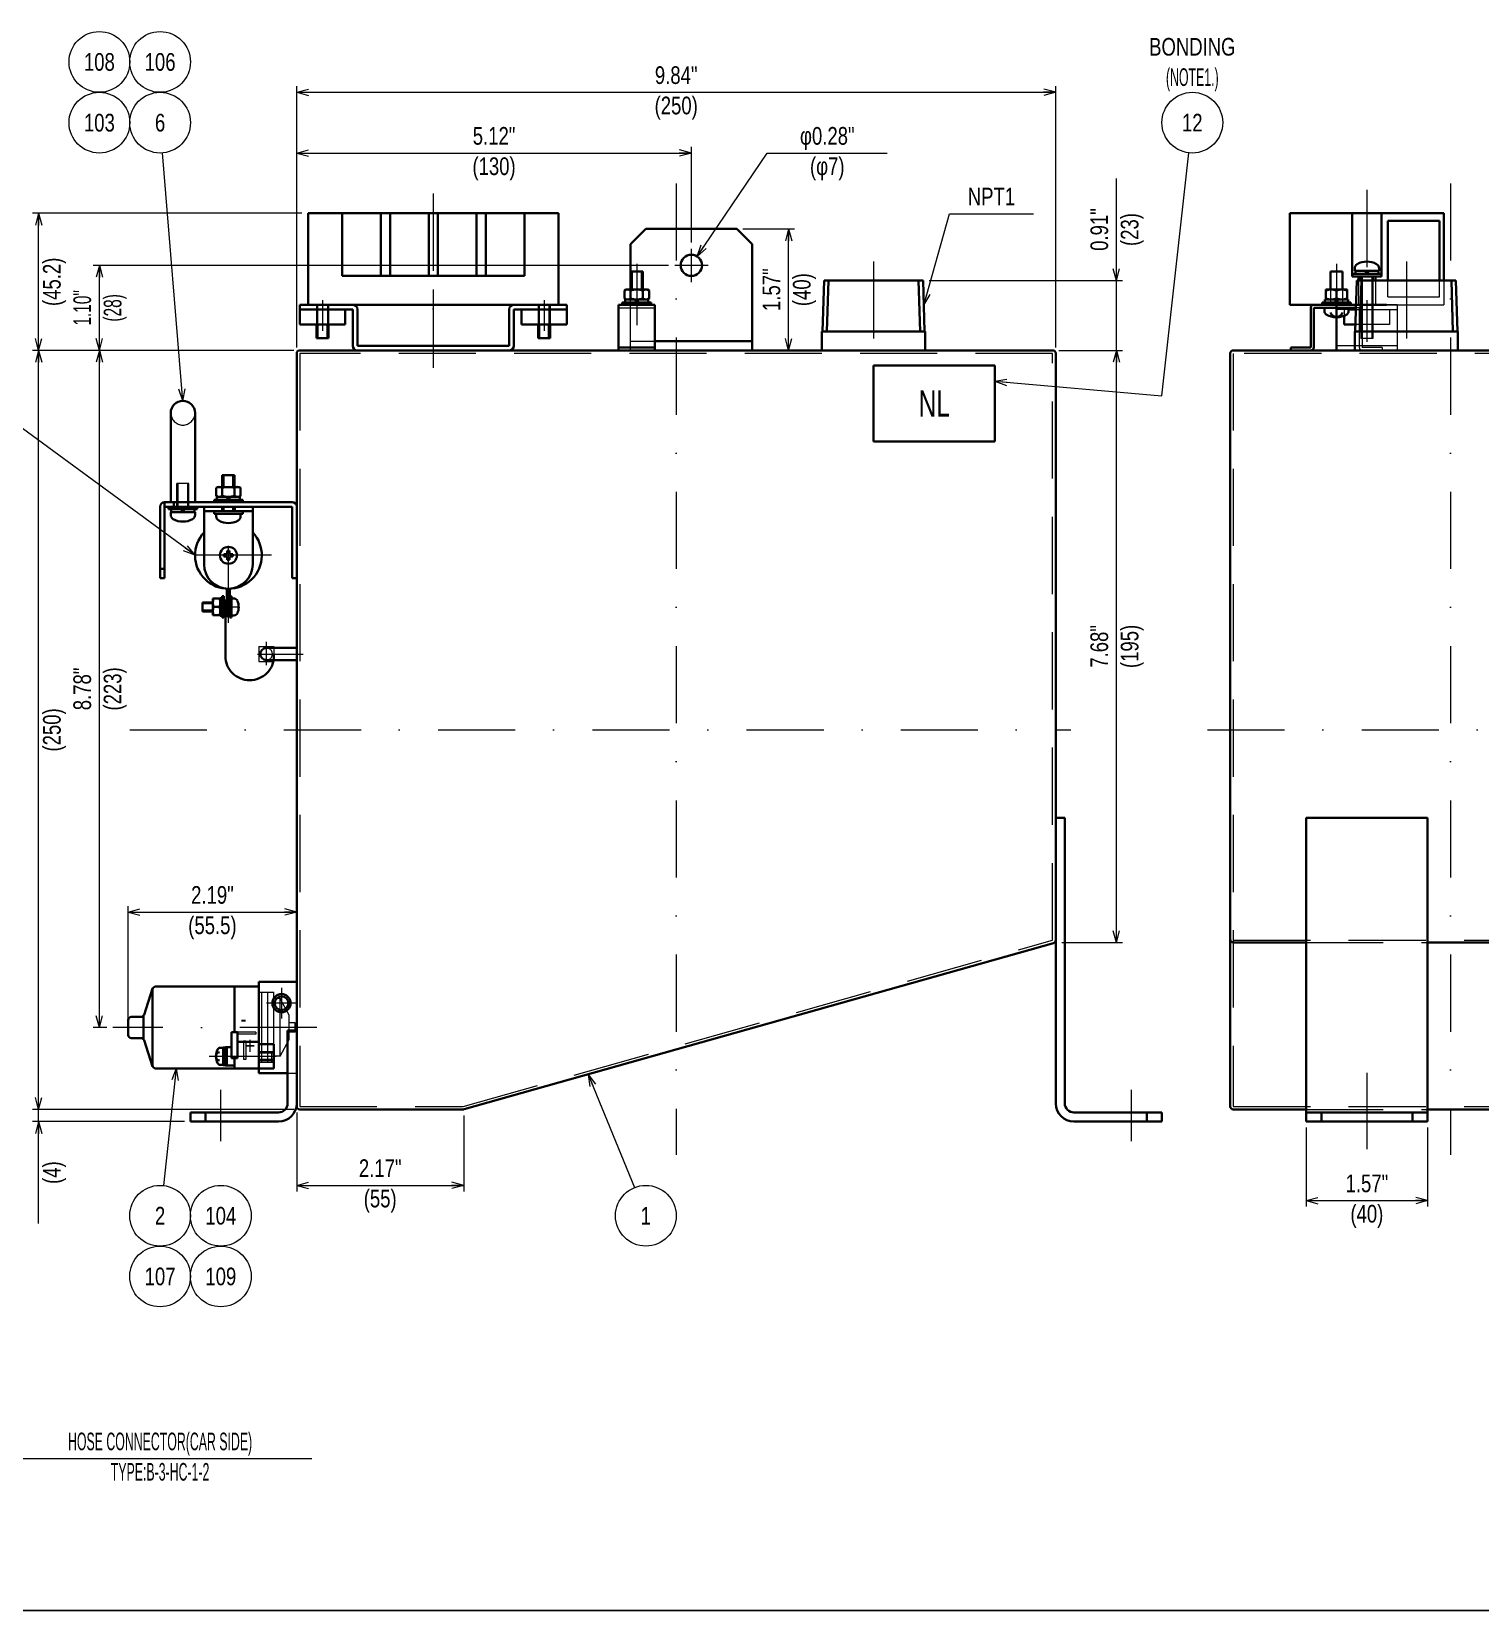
# Model space of a CAD drawing. Header units: millimetres. Extents: x 7 to 587, y 2 to 418.
# Drawn here: x 133.8 to 372.5, y 10 to 270 of the extents above; entities that cross this region are included whole.
import ezdxf
from ezdxf.enums import TextEntityAlignment as Align

# ---------------------------------------------------------------- set-up
doc = ezdxf.new("R2010")
doc.units = ezdxf.units.MM
for name, pattern in [('DASHDOT', [25.3, 12.7, -6.3, 0, -6.3]), ('DASHED', [19, 12.7, -6.3]), ('DIVIDE', [31.6, 12.7, -6.3, 0, -6.3, 0, -6.3])]:
    doc.linetypes.add(name, pattern=pattern)
for name, color, linetype in [('GR1_01', 7, 'Continuous'), ('GR1_02', 7, 'Continuous'), ('GR1_03', 7, 'Continuous'), ('GR1_04', 7, 'Continuous'), ('GR1_05', 7, 'Continuous'), ('GR1_06', 7, 'Continuous'), ('GR1_08', 7, 'Continuous'), ('GR1_10', 7, 'Continuous'), ('GR1_11', 7, 'Continuous'), ('GR1_12', 7, 'Continuous'), ('GR1_13', 7, 'Continuous'), ('GR1_15', 7, 'Continuous'), ('GR1_16', 7, 'Continuous'), ('図面枠C7M', 7, 'Continuous')]:
    doc.layers.add(name, color=color, linetype=linetype)
doc.styles.add('HG丸ｺﾞｼｯｸM-PRO', font='')
doc.styles.get('HG丸ｺﾞｼｯｸM-PRO').set_extended_font_data('HG丸ｺﾞｼｯｸM-PRO')

# ---------------------------------------------------------------- blocks, each defined once
blk = doc.blocks.new('BLKF023')
at = {"layer": '図面枠C7M', "color": 2, "linetype": 'Continuous', "lineweight": 25}
blk.add_line((7, 10), (587, 10), dxfattribs=at)
blk = doc.blocks.new('BLKF032')
at = {"layer": 'GR1_01', "color": 3, "linetype": 'Continuous', "lineweight": 35}
for p, q in [((177.5, 93), (177.5, 217)), ((178, 217.5), (302, 217.5)), ((302.5, 120.38), (302.5, 217)), ((302.14, 119.9), (205.07, 92.52)), ((178, 92.5), (204.93, 92.5))]:
    blk.add_line(p, q, dxfattribs=at)
at = {"layer": 'GR1_01', "color": 4, "linetype": 'DASHED', "lineweight": 13}
for p, q in [((302, 217), (178, 217)), ((178, 217), (178, 93)), ((302, 120.38), (302, 217)), ((204.93, 93), (302, 120.38)), ((178, 93), (204.93, 93))]:
    blk.add_line(p, q, dxfattribs=at)
at = {"layer": 'GR1_01', "color": 3, "linetype": 'Continuous', "lineweight": 35}
for centre, start, end in [((178, 217), 90, 180), ((302, 217), 0, 90), ((302, 120.38), 285.7512, 0), ((178, 93), 180, 270), ((204.93, 93), 270, 285.7512)]:
    blk.add_arc(centre, 0.5, start, end, dxfattribs=at)
blk = doc.blocks.new('BLKF033')
at = {"layer": 'GR1_01', "color": 3, "linetype": 'Continuous', "lineweight": 35}
for p, q in [((331.25, 93), (331.25, 217)), ((331.75, 217.5), (403.25, 217.5)), ((403.75, 93), (403.75, 217)), ((331.75, 120), (343.75, 120)), ((363.75, 120), (403.25, 120)), ((331.75, 92.5), (343.75, 92.5)), ((363.75, 92.5), (403.25, 92.5))]:
    blk.add_line(p, q, dxfattribs=at)
at = {"layer": 'GR1_01', "color": 4, "linetype": 'DASHED', "lineweight": 13}
for p, q in [((403.25, 217), (331.75, 217)), ((331.75, 217), (331.75, 93)), ((403.25, 93), (403.25, 217)), ((331.75, 120.38), (403.25, 120.38)), ((343.75, 120), (363.75, 120)), ((331.75, 93), (403.25, 93)), ((343.75, 92.5), (363.75, 92.5))]:
    blk.add_line(p, q, dxfattribs=at)
at = {"layer": 'GR1_01', "color": 3, "linetype": 'Continuous', "lineweight": 35}
for centre, start, end in [((331.75, 217), 90, 180), ((403.25, 217), 0, 90), ((331.75, 120.5), 180, 270), ((403.25, 120.5), 270, 0), ((331.75, 93), 180, 270), ((403.25, 93), 270, 0)]:
    blk.add_arc(centre, 0.5, start, end, dxfattribs=at)
blk = doc.blocks.new('BLKF037')
at = {"layer": 'GR1_02', "color": 3, "linetype": 'Continuous', "lineweight": 35}
for p, q in [((176, 93.5), (176, 105.5)), ((176, 105.5), (177.5, 105.5)), ((177.5, 105.5), (177.5, 93.5)), ((160, 92), (174.5, 92)), ((160, 90.5), (160, 92)), ((162.5, 92), (162.5, 90.5)), ((160, 90.5), (174.5, 90.5))]:
    blk.add_line(p, q, dxfattribs=at)
at = {"layer": 'GR1_02', "color": 4, "linetype": 'DASHDOT', "lineweight": 13}
blk.add_line((165, 87.25), (165, 95.73), dxfattribs=at)
at = {"layer": 'GR1_02', "color": 3, "linetype": 'Continuous', "lineweight": 35}
for radius in [1.5, 3]:
    blk.add_arc((174.5, 93.5), radius, 270, 0, dxfattribs=at)
blk = doc.blocks.new('BLKF038')
at = {"layer": 'GR1_02', "color": 3, "linetype": 'Continuous', "lineweight": 35}
for p, q in [((302.5, 140.5), (302.5, 93.5)), ((304, 140.5), (302.5, 140.5)), ((304, 93.5), (304, 140.5)), ((320, 92), (305.5, 92)), ((317.5, 92), (317.5, 90.5)), ((320, 90.5), (320, 92)), ((320, 90.5), (305.5, 90.5))]:
    blk.add_line(p, q, dxfattribs=at)
at = {"layer": 'GR1_02', "color": 4, "linetype": 'DASHDOT', "lineweight": 13}
blk.add_line((315, 87.25), (315, 95.73), dxfattribs=at)
at = {"layer": 'GR1_02', "color": 3, "linetype": 'Continuous', "lineweight": 35}
for radius in [3, 1.5]:
    blk.add_arc((305.5, 93.5), radius, 180, 270, dxfattribs=at)
blk = doc.blocks.new('BLKF039')
at = {"layer": 'GR1_02', "color": 3, "linetype": 'Continuous', "lineweight": 35}
for p, q in [((343.75, 90.5), (343.75, 140.5)), ((363.75, 140.5), (343.75, 140.5)), ((363.75, 90.5), (363.75, 140.5)), ((363.75, 92), (343.75, 92)), ((346.25, 90.5), (346.25, 92)), ((361.25, 90.5), (361.25, 92)), ((363.75, 90.5), (343.75, 90.5))]:
    blk.add_line(p, q, dxfattribs=at)
at = {"layer": 'GR1_02', "color": 4, "linetype": 'DASHDOT', "lineweight": 13}
blk.add_line((353.75, 98.54), (353.75, 85.95), dxfattribs=at)
blk = doc.blocks.new('BLKF040')
at = {"layer": 'GR1_02', "color": 3, "linetype": 'Continuous', "lineweight": 35}
for p, q in [((232.5, 235), (235, 237.5)), ((235, 237.5), (250, 237.5)), ((252.5, 235), (250, 237.5)), ((232.5, 230.5), (232.5, 235)), ((252.5, 217.5), (252.5, 235)), ((236.5, 219), (252.5, 219)), ((232.5, 217.5), (252.5, 217.5))]:
    blk.add_line(p, q, dxfattribs=at)
at = {"layer": 'GR1_02', "color": 4, "linetype": 'DASHDOT', "lineweight": 13}
for p, q in [((242.5, 228.75), (242.5, 234.25)), ((245.25, 231.5), (239.75, 231.5))]:
    blk.add_line(p, q, dxfattribs=at)
at = {"layer": 'GR1_02', "color": 4, "linetype": 'DASHED', "lineweight": 13}
for p, q in [((232.5, 217.5), (232.5, 230.5)), ((232.5, 219), (236.5, 219))]:
    blk.add_line(p, q, dxfattribs=at)
at = {"layer": 'GR1_02', "color": 3, "linetype": 'Continuous', "lineweight": 35}
blk.add_circle((242.5, 231.5), 1.75, dxfattribs=at)
blk = doc.blocks.new('BLKF041')
at = {"layer": 'GR1_03', "color": 4, "linetype": 'DASHDOT', "lineweight": 13}
blk.add_line((272.5, 232.16), (272.5, 215), dxfattribs=at)
at = {"layer": 'GR1_03', "color": 3, "linetype": 'Continuous', "lineweight": 35}
for p, q in [((264.35, 229), (264.09, 220.6)), ((264.35, 229), (280.65, 229)), ((265.09, 229), (264.83, 220.6)), ((279.91, 229), (280.17, 220.6)), ((280.65, 229), (280.91, 220.6)), ((264, 217.5), (264, 220.6)), ((264, 220.6), (281, 220.6)), ((281, 217.5), (281, 220.6))]:
    blk.add_line(p, q, dxfattribs=at)
blk = doc.blocks.new('BLKF043')
at = {"layer": 'GR1_03', "color": 4, "linetype": 'DASHDOT', "lineweight": 13}
blk.add_line((360.25, 232.16), (360.25, 215), dxfattribs=at)
at = {"layer": 'GR1_03', "color": 3, "linetype": 'Continuous', "lineweight": 35}
for p, q in [((352.1, 229), (351.84, 220.6)), ((352.1, 229), (368.4, 229)), ((352.84, 229), (352.58, 220.6)), ((367.66, 229), (367.92, 220.6)), ((368.4, 229), (368.66, 220.6)), ((351.75, 217.5), (351.75, 220.6)), ((351.75, 220.6), (368.75, 220.6)), ((368.75, 217.5), (368.75, 220.6))]:
    blk.add_line(p, q, dxfattribs=at)
blk = doc.blocks.new('BLKF045')
at = {"layer": 'GR1_06', "color": 3, "linetype": 'Continuous', "lineweight": 35}
for p, q in [((152.36279, 108.094372), (153.774837, 112.405628)), ((153.75, 99.75), (153.75, 112.25)), ((171.25, 112.75), (154.25, 112.75)), ((167.25, 105.25), (167.25, 112.75)), ((171.25, 98.5), (171.25, 113.5)), ((171.25, 113.5), (177.5, 113.5)), ((149.75, 104.75), (149.75, 107.25)), ((151.887627, 107.75), (150.25, 107.75)), ((152.25, 107.905491), (152.25, 104.094509)), ((151.887627, 104.25), (150.25, 104.25)), ((167.75, 105.25), (166.75, 105.25)), ((166.75, 100.918039), (166.75, 105.25)), ((167.75, 100.918039), (167.75, 105.25)), ((152.36279, 103.905628), (153.774837, 99.594372)), ((164.913943, 102.645544), (165.4, 102.645544)), ((165.4, 99.770544), (165.4, 102.720544)), ((165.4, 102.720544), (165.75, 102.720544)), ((166.75, 102.745544), (165.75, 102.745544)), ((165.75, 99.745544), (165.75, 102.745544)), ((166, 99.745544), (166, 102.745544)), ((171.25, 103.608318), (167.75, 103.608318)), ((173.75, 103.245544), (171.25, 103.245544)), ((173.75, 99.245544), (173.75, 103.245544)), ((171.25, 99.25), (154.25, 99.25)), ((164.913943, 99.845544), (165.4, 99.845544)), ((165.4, 101.098702), (165.75, 101.392387)), ((165.4, 99.770544), (165.75, 99.770544)), ((167.25, 99.745544), (165.75, 99.745544)), ((167.75, 100.918039), (166.75, 100.918039)), ((167.25, 99.25), (167.25, 100.918039)), ((171.25, 99.245544), (173.75, 99.245544)), ((171.25, 98.5), (176, 98.5))]:
    blk.add_line(p, q, dxfattribs=at)
at = {"layer": 'GR1_06', "color": 4, "linetype": 'DASHDOT', "lineweight": 13}
for p, q in [((175, 112.5), (175, 107.5)), ((177.5, 110), (172.5, 110)), ((180.83568, 106), (147.239419, 106)), ((174.140006, 101.245544), (163.087529, 101.245544))]:
    blk.add_line(p, q, dxfattribs=at)
at = {"layer": 'GR1_06', "color": 4, "linetype": 'DASHED', "lineweight": 13}
for p, q in [((173.75, 111.75), (171.25, 111.75)), ((171.75, 100.25), (171.75, 111.75)), ((172.75, 100.25), (172.75, 111.75)), ((173.75, 100.25), (173.75, 111.75)), ((174.75, 110.75), (173.75, 110.75)), ((174.75, 101.25), (174.75, 110.75)), ((176.25, 108), (174.75, 110.75)), ((176.25, 104), (176.25, 108)), ((177.25, 106.75), (176.25, 106.75)), ((177.25, 105.25), (177.25, 106.75)), ((170.75, 105.25), (167.75, 105.25)), ((167.75, 105.25), (167.75, 104.9)), ((170.75, 104.9), (167.75, 104.9)), ((170.75, 105.25), (170.75, 104.9)), ((174.75, 101.25), (176.25, 104)), ((177.25, 105.25), (176.25, 105.25)), ((169.1, 103.75), (168.75, 103.75)), ((168.75, 103.75), (168.75, 100.75)), ((169.1, 103.75), (169.1, 100.75)), ((171.25, 103.245544), (171.25, 99.245544)), ((173.75, 101.995544), (171.25, 101.995544)), ((173.75, 101.745544), (171.25, 101.745544)), ((173.4, 100.25), (173.4, 101.995544)), ((169.1, 100.75), (168.75, 100.75)), ((173.75, 100.745544), (171.25, 100.745544)), ((173.75, 100.495544), (171.25, 100.495544)), ((173.75, 100.25), (171.25, 100.25)), ((174.75, 101.25), (173.75, 101.25)), ((176, 98.5), (177.5, 98.5))]:
    blk.add_line(p, q, dxfattribs=at)
at = {"layer": 'GR1_06', "color": 3, "linetype": 'Continuous', "lineweight": 35}
for radius in [1.5, 1.125]:
    blk.add_circle((175, 110), radius, dxfattribs=at)
for centre, radius, start, end in [((154.25, 112.25), 0.5, 90, 180), ((150.25, 107.25), 0.5, 90, 180), ((151.887627, 108.25), 0.5, 270, 341.865058), ((150.25, 104.75), 0.5, 180, 270), ((151.887627, 103.75), 0.5, 18.134942, 90), ((166.7, 101.245544), 2.5, 153.256316, 206.743684), ((164.9, 101.245544), 0.7, 98.213211, 261.786789), ((164.913943, 102.145544), 0.5, 90, 153.256316), ((154.25, 99.75), 0.5, 180, 270), ((164.913943, 100.345544), 0.5, 206.743684, 270)]:
    blk.add_arc(centre, radius, start, end, dxfattribs=at)
at = {"layer": 'GR1_06', "color": 3, "linetype": 'Continuous', "lineweight": 35, "style": 'HG丸ｺﾞｼｯｸM-PRO', "width": 0.78125}
for s, p in [('-', (168.244202, 105.104034)), ('+', (168.90979, 100.70079))]:
    blk.add_text(s, height=2.909091, dxfattribs=at).set_placement(p, align=Align.BOTTOM_LEFT)
blk = doc.blocks.new('BLKF048')
at = {"layer": 'GR1_05', "color": 4, "linetype": 'DASHDOT', "lineweight": 13}
blk.add_line((200, 243.32), (200, 214.61), dxfattribs=at)
at = {"layer": 'GR1_05', "color": 3, "linetype": 'Continuous', "lineweight": 35}
for p, q in [((179.36, 240.08), (179.36, 225)), ((179.36, 240.08), (220.64, 240.08)), ((185.01, 240.08), (185.01, 229.76)), ((191.36, 240.08), (191.36, 229.76)), ((192.89, 240.08), (192.89, 229.76)), ((199.24, 240.08), (199.24, 229.76)), ((200.76, 240.08), (200.76, 229.76)), ((207.11, 240.08), (207.11, 229.76)), ((208.64, 240.08), (208.64, 229.76)), ((214.99, 240.08), (214.99, 229.76)), ((220.64, 240.08), (220.64, 225)), ((185.01, 229.76), (214.99, 229.76)), ((179.36, 225), (220.64, 225))]:
    blk.add_line(p, q, dxfattribs=at)
blk = doc.blocks.new('FXTIP_ARROW_S')
at = {"color": 0, "linetype": 'Continuous', "lineweight": -2}
for q in [(-1, 0), (-0.97, 0.26), (-0.97, -0.26)]:
    blk.add_line((0, 0), q, dxfattribs=at)
blk = doc.blocks.new('FXTIP_ARROW_E')
at = {"color": 0, "linetype": 'Continuous', "lineweight": -2}
for q in [(-1, 0), (-0.97, 0.26), (-0.97, -0.26)]:
    blk.add_line((0, 0), q, dxfattribs=at)
blk = doc.blocks.new('BLKF081')
at = {"layer": 'GR1_02', "color": 3, "linetype": 'Continuous', "lineweight": 35}
for p, q in [((155.75, 192.5), (176.75, 192.5)), ((155.75, 192.5), (155.75, 191.75)), ((157.25, 191.75), (157.25, 192.5)), ((155, 191.75), (155, 180)), ((155.75, 191.75), (176.75, 191.75)), ((155.75, 180), (155.75, 191.75)), ((176.75, 180), (176.75, 191.75)), ((177.5, 180), (177.5, 191.75)), ((155, 181.5), (155.75, 181.5)), ((155, 180), (155.75, 180)), ((176.75, 180), (177.5, 180))]:
    blk.add_line(p, q, dxfattribs=at)
for centre, start, end in [((155.75, 191.75), 90, 180), ((176.75, 191.75), 0, 90)]:
    blk.add_arc(centre, 0.75, start, end, dxfattribs=at)
blk = doc.blocks.new('BLKF085')
at = {"layer": 'GR1_02', "color": 4, "linetype": 'DASHDOT', "lineweight": 13}
blk.add_line((233.5, 231.78), (233.5, 221.65), dxfattribs=at)
at = {"layer": 'GR1_02', "color": 3, "linetype": 'Continuous', "lineweight": 35}
for p, q in [((232.5, 230.5), (232.5, 227.5)), ((234.5, 230.5), (232.5, 230.5)), ((234.5, 230.5), (234.5, 227.5)), ((230.5, 217.5), (230.5, 225)), ((230.5, 225), (236.5, 225)), ((236.5, 217.5), (236.5, 225)), ((230.5, 218), (236.5, 218))]:
    blk.add_line(p, q, dxfattribs=at)
at = {"layer": 'GR1_02', "color": 4, "linetype": 'Continuous', "lineweight": 13}
for p, q in [((232.75, 230.5), (232.75, 227.5)), ((234.25, 230.5), (234.25, 227.5))]:
    blk.add_line(p, q, dxfattribs=at)
at = {"layer": 'GR1_02', "color": 4, "linetype": 'DASHED', "lineweight": 13}
blk.add_line((230.5, 224.5), (236.5, 224.5), dxfattribs=at)
blk = doc.blocks.new('BLKF094')
at = {"layer": 'GR1_10', "color": 3, "linetype": 'Continuous', "lineweight": 35}
for p, q in [((231.48, 227.34), (231.75, 227.5)), ((231.48, 226.06), (231.48, 227.34)), ((231.75, 227.5), (235.25, 227.5)), ((232.49, 227.34), (232.49, 226.06)), ((234.51, 227.34), (234.51, 226.06)), ((235.25, 227.5), (235.52, 227.34)), ((235.52, 227.34), (235.52, 226.06)), ((231.12, 225.4), (235.88, 225.4)), ((231.12, 225), (231.12, 225.4)), ((235.88, 225), (231.12, 225)), ((231.75, 225.9), (231.48, 226.06)), ((231.6, 225.9), (235.4, 225.9)), ((231.6, 225.4), (231.6, 225.9)), ((235.4, 225.4), (231.6, 225.4)), ((235.25, 225.9), (231.75, 225.9)), ((233.21, 225.9), (233.5, 225.4)), ((233.5, 225.9), (233.79, 225.4)), ((235.52, 226.06), (235.25, 225.9)), ((235.4, 225.9), (235.4, 225.4)), ((235.88, 225.4), (235.88, 225))]:
    blk.add_line(p, q, dxfattribs=at)
for centre, radius, start, end in [((231.98, 226.61), 0.895, 55.6158, 124.3842), ((233.5, 224.16), 3.34, 72.412, 107.588), ((235.02, 226.61), 0.895, 55.6158, 124.3842), ((231.98, 226.79), 0.895, 235.6158, 304.3842), ((233.5, 229.24), 3.34, 252.412, 287.588), ((235.02, 226.79), 0.895, 235.6158, 304.3842)]:
    blk.add_arc(centre, radius, start, end, dxfattribs=at)
blk = doc.blocks.new('BLKF111')
at = {"layer": 'GR1_01', "color": 4, "linetype": 'DASHDOT', "lineweight": 13}
for p, q in [((172.5, 165.66), (172.5, 169.48)), ((171.04, 167.5), (178.56, 167.5))]:
    blk.add_line(p, q, dxfattribs=at)
at = {"layer": 'GR1_01', "color": 3, "linetype": 'Continuous', "lineweight": 35}
for p, q in [((172.5, 168.5), (177.5, 168.5)), ((172.5, 166.5), (177.5, 166.5))]:
    blk.add_line(p, q, dxfattribs=at)
blk.add_arc((172.5, 167.5), 1, 90, 270, dxfattribs=at)
at = {"layer": 'GR1_01', "color": 4, "linetype": 'DASHED', "lineweight": 13}
blk.add_arc((172.5, 167.5), 1, 270, 90, dxfattribs=at)
blk = doc.blocks.new('BLKF117')
at = {"layer": 'GR1_02', "color": 3, "linetype": 'Continuous', "lineweight": 35}
for p, q in [((178, 225), (186.75, 225)), ((178, 225), (178, 224.25)), ((186.75, 224.25), (178, 224.25)), ((186.75, 218.25), (186.75, 224.25)), ((187.5, 218.25), (187.5, 224.25)), ((212.5, 218.25), (212.5, 224.25)), ((213.25, 225), (222, 225)), ((222, 224.25), (213.25, 224.25)), ((213.25, 218.25), (213.25, 224.25)), ((222, 225), (222, 224.25)), ((212.5, 218.25), (187.5, 218.25)), ((212.5, 217.5), (187.5, 217.5))]:
    blk.add_line(p, q, dxfattribs=at)
for centre, start, end in [((186.75, 224.25), 0, 90), ((213.25, 224.25), 90, 180), ((187.5, 218.25), 180, 270), ((212.5, 218.25), 270, 360)]:
    blk.add_arc(centre, 0.75, start, end, dxfattribs=at)
blk = doc.blocks.new('BLKF118')
at = {"layer": 'GR1_02', "color": 3, "linetype": 'Continuous', "lineweight": 35}
for p, q in [((214.5, 224.25), (222, 224.25)), ((214.5, 224.25), (214.5, 221.75)), ((222, 224.25), (222, 221.75)), ((222, 221.75), (214.5, 221.75))]:
    blk.add_line(p, q, dxfattribs=at)
blk = doc.blocks.new('BLKF119')
at = {"layer": 'GR1_02', "color": 3, "linetype": 'Continuous', "lineweight": 35}
for p, q in [((185.5, 224.25), (178, 224.25)), ((178, 224.25), (178, 221.75)), ((185.5, 224.25), (185.5, 221.75)), ((178, 221.75), (185.5, 221.75))]:
    blk.add_line(p, q, dxfattribs=at)
blk = doc.blocks.new('BLKF116')
at = {"layer": 'GR1_02', "color": 4, "linetype": 'DASHDOT', "lineweight": 13}
for p, q in [((200, 227.5), (200, 212.5)), ((181.75, 225.79), (181.75, 220.72)), ((218.25, 225.79), (218.25, 220.72))]:
    blk.add_line(p, q, dxfattribs=at)
at = {"layer": 'GR1_02', "color": 3, "linetype": 'Continuous', "lineweight": 35}
for name in ['BLKF117', 'BLKF119', 'BLKF118']:
    blk.add_blockref(name, (0, 0), dxfattribs=at)
blk = doc.blocks.new('BLKF132')
at = {"layer": 'GR1_02', "color": 4, "linetype": 'DASHED', "lineweight": 13}
for p, q in [((180.75, 225), (180.75, 221.75)), ((180.95, 225), (180.95, 221.75)), ((182.55, 225), (182.55, 221.75)), ((182.75, 225), (182.75, 221.75))]:
    blk.add_line(p, q, dxfattribs=at)
blk = doc.blocks.new('BLKF133')
at = {"layer": 'GR1_02', "color": 4, "linetype": 'DASHED', "lineweight": 13}
for p, q in [((217.25, 225), (217.25, 221.75)), ((217.45, 225), (217.45, 221.75)), ((219.05, 225), (219.05, 221.75)), ((219.25, 225), (219.25, 221.75))]:
    blk.add_line(p, q, dxfattribs=at)
blk = doc.blocks.new('BLKF140')
at = {"layer": 'GR1_10', "color": 3, "linetype": 'Continuous', "lineweight": 35}
for p, q in [((180.75, 221.75), (180.75, 219.485)), ((180.95, 221.75), (180.95, 219.485)), ((182.55, 221.75), (182.55, 219.485)), ((182.75, 221.75), (182.75, 219.485)), ((180.75, 219.485), (182.75, 219.485))]:
    blk.add_line(p, q, dxfattribs=at)
blk = doc.blocks.new('BLKF141')
at = {"layer": 'GR1_10', "color": 3, "linetype": 'Continuous', "lineweight": 35}
for p, q in [((217.25, 221.75), (217.25, 219.485)), ((217.45, 221.75), (217.45, 219.485)), ((219.05, 221.75), (219.05, 219.485)), ((219.25, 221.75), (219.25, 219.485)), ((217.25, 219.485), (219.25, 219.485))]:
    blk.add_line(p, q, dxfattribs=at)
blk = doc.blocks.new('BLKF142')
at = {"layer": 'GR1_11', "color": 3, "linetype": 'Continuous', "lineweight": 35}
for p, q in [((292.5, 215), (272.5, 215)), ((272.5, 215), (272.5, 202.5)), ((292.5, 202.5), (292.5, 215)), ((272.5, 202.5), (292.5, 202.5))]:
    blk.add_line(p, q, dxfattribs=at)
at = {"layer": 'GR1_11', "color": 3, "linetype": 'Continuous', "lineweight": 35, "style": 'HG丸ｺﾞｼｯｸM-PRO', "width": 0.692237}
blk.add_text('NL', height=4.364, dxfattribs=at).set_placement((282.5, 208.75), align=Align.MIDDLE_CENTER)
blk = doc.blocks.new('BLKF144')
at = {"layer": 'GR1_08', "color": 3, "linetype": 'Continuous', "lineweight": 35}
for p, q in [((156.75, 192.5), (156.75, 207.2)), ((160.75, 192.5), (160.75, 207.2)), ((156.75, 192.5), (160.75, 192.5))]:
    blk.add_line(p, q, dxfattribs=at)
blk.add_arc((158.75, 207.2), 2, 0, 180, dxfattribs=at)
at = {"layer": 'GR1_08', "color": 4, "linetype": 'DASHED', "lineweight": 13}
blk.add_arc((158.75, 207.2), 2, 180, 0, dxfattribs=at)
blk = doc.blocks.new('BLKF146')
at = {"layer": 'GR1_10', "color": 4, "linetype": 'DASHED', "lineweight": 13}
for p, q in [((157.75, 191.75), (157.75, 195.6)), ((159.75, 195.6), (157.75, 195.6)), ((157.95, 191.75), (157.95, 195.6)), ((159.55, 191.75), (159.55, 195.6)), ((159.75, 191.75), (159.75, 195.6))]:
    blk.add_line(p, q, dxfattribs=at)
at = {"layer": 'GR1_10', "color": 3, "linetype": 'Continuous', "lineweight": 35}
for p, q in [((161.13, 191.75), (156.38, 191.75)), ((156.38, 191.75), (156.38, 191.35)), ((156.38, 191.35), (161.13, 191.35)), ((156.75, 190.85), (156.75, 190.42)), ((160.75, 190.85), (156.75, 190.85)), ((160.65, 191.35), (156.85, 191.35)), ((156.85, 191.35), (156.85, 190.85)), ((156.85, 190.85), (160.65, 190.85)), ((159.75, 191.75), (157.75, 191.75)), ((158.75, 190.85), (158.46, 191.35)), ((159.04, 190.85), (158.75, 191.35)), ((160.65, 190.85), (160.65, 191.35)), ((160.75, 190.85), (160.75, 190.42)), ((161.13, 191.35), (161.13, 191.75))]:
    blk.add_line(p, q, dxfattribs=at)
for centre, radius, start, end in [((157.56, 190.42), 0.812, 180, 240.8446), ((159.94, 190.42), 0.812, 299.1554, 0), ((158.75, 192.55), 3.25, 240.8446, 299.1554)]:
    blk.add_arc(centre, radius, start, end, dxfattribs=at)
blk = doc.blocks.new('BLKF158')
at = {"layer": 'GR1_12', "color": 4, "linetype": 'DIVIDE', "lineweight": 13}
for p, q in [((171.25, 168.75), (173.75, 168.75)), ((171.25, 168.75), (171.25, 166.25)), ((173.75, 168.75), (173.75, 166.25)), ((171.25, 166.25), (173.75, 166.25))]:
    blk.add_line(p, q, dxfattribs=at)
blk = doc.blocks.new('BLKF161')
at = {"layer": 'GR1_10', "color": 3, "linetype": 'Continuous', "lineweight": 35}
for p, q in [((351.38, 229.68), (351.38, 230.08)), ((351.38, 230.08), (352.75, 230.08)), ((352.75, 229.68), (351.38, 229.68)), ((351.75, 230.58), (351.75, 231.01)), ((355.75, 230.58), (351.75, 230.58)), ((351.85, 230.08), (351.85, 230.58)), ((351.85, 230.58), (355.65, 230.58)), ((352.75, 230.08), (354.75, 230.08)), ((352.75, 229.68), (352.75, 229)), ((354.75, 229.68), (352.75, 229.68)), ((354.75, 229.68), (352.75, 229.68)), ((353.7, 230.5), (353.46, 230.08)), ((353.75, 230.58), (353.7, 230.5)), ((353.99, 230.5), (353.75, 230.08)), ((354.04, 230.58), (353.99, 230.5)), ((354.75, 230.08), (356.13, 230.08)), ((354.75, 229.68), (354.75, 229)), ((356.13, 229.68), (354.75, 229.68)), ((355.65, 230.58), (355.65, 230.08)), ((355.75, 230.58), (355.75, 231.01)), ((356.13, 230.08), (356.13, 229.68))]:
    blk.add_line(p, q, dxfattribs=at)
at = {"layer": 'GR1_10', "color": 4, "linetype": 'DASHED', "lineweight": 13}
for p, q in [((355.65, 230.08), (351.85, 230.08)), ((352.75, 229), (352.75, 221.75)), ((352.95, 229.68), (352.95, 221.75)), ((354.55, 229.68), (354.55, 221.75)), ((354.75, 229), (354.75, 221.75)), ((352.75, 221.75), (352.75, 219.48)), ((352.95, 221.75), (352.95, 219.48)), ((354.55, 221.75), (354.55, 219.48)), ((354.75, 221.75), (354.75, 219.48)), ((354.75, 219.48), (352.75, 219.48))]:
    blk.add_line(p, q, dxfattribs=at)
at = {"layer": 'GR1_10', "color": 3, "linetype": 'Continuous', "lineweight": 35}
for centre, radius, start, end in [((352.56, 231.01), 0.812, 119.1554, 180), ((353.75, 228.88), 3.25, 60.8446, 119.1554), ((354.94, 231.01), 0.812, 0, 60.8446)]:
    blk.add_arc(centre, radius, start, end, dxfattribs=at)
blk = doc.blocks.new('BLKF162')
at = {"layer": 'GR1_02', "color": 4, "linetype": 'DASHDOT', "lineweight": 13}
blk.add_line((348.75, 231.78), (348.75, 221.65), dxfattribs=at)
at = {"layer": 'GR1_02', "color": 3, "linetype": 'Continuous', "lineweight": 35}
for p, q in [((347.75, 230.5), (347.75, 227.5)), ((349.75, 230.5), (347.75, 230.5)), ((349.75, 230.5), (349.75, 227.5)), ((344.5, 224.5), (344.5, 218)), ((351.98, 225), (345, 225)), ((345, 224.5), (345, 218)), ((351.96, 224.5), (345, 224.5)), ((346.75, 223.98), (346.75, 224.5)), ((350.75, 223.98), (350.75, 224.5)), ((341.25, 218), (341.25, 217.5)), ((344.5, 218), (341.25, 218)), ((344.5, 217.5), (341.25, 217.5)), ((356.25, 217.5), (353, 217.5))]:
    blk.add_line(p, q, dxfattribs=at)
at = {"layer": 'GR1_02', "color": 4, "linetype": 'DASHED', "lineweight": 13}
for p, q in [((347.75, 227.5), (347.75, 225)), ((349.75, 227.5), (349.75, 225)), ((352.5, 224.5), (351.96, 224.5)), ((352.5, 225), (351.98, 225)), ((352.5, 224.5), (352.5, 218)), ((353, 224.5), (353, 218)), ((356.25, 218), (353, 218)), ((356.25, 218), (356.25, 217.5))]:
    blk.add_line(p, q, dxfattribs=at)
at = {"layer": 'GR1_02', "color": 3, "linetype": 'Continuous', "lineweight": 35}
for centre, radius, start, end in [((345, 224.5), 0.5, 90, 180), ((347.4, 223.98), 0.65, 180, 238.7193), ((348.75, 223.95), 1, 193.0029, 346.9971), ((350.1, 223.98), 0.65, 301.2807, 0), ((348.75, 226.2), 3.25, 238.7193, 301.2807), ((344.5, 218), 0.5, 270, 0)]:
    blk.add_arc(centre, radius, start, end, dxfattribs=at)
at = {"layer": 'GR1_02', "color": 4, "linetype": 'DASHED', "lineweight": 13}
for centre, start, end in [((352.5, 224.5), 0, 90), ((353, 218), 180, 270)]:
    blk.add_arc(centre, 0.5, start, end, dxfattribs=at)
blk = doc.blocks.new('BLKF163')
at = {"layer": 'GR1_10', "color": 3, "linetype": 'Continuous', "lineweight": 35}
for p, q in [((347, 227.5), (350.5, 227.5)), ((347, 225.9), (347, 227.5)), ((348.75, 227.34), (348.75, 225.9)), ((350.5, 227.5), (350.5, 225.9)), ((346.37, 225.4), (351.12, 225.4)), ((346.37, 225), (346.37, 225.4)), ((351.12, 225), (346.37, 225)), ((346.85, 225.9), (350.65, 225.9)), ((346.85, 225.4), (346.85, 225.9)), ((350.65, 225.4), (346.85, 225.4)), ((350.5, 225.9), (347, 225.9)), ((348.46, 225.9), (348.75, 225.4)), ((348.75, 225.9), (349.04, 225.4)), ((350.65, 225.9), (350.65, 225.4)), ((351.12, 225.4), (351.12, 225))]:
    blk.add_line(p, q, dxfattribs=at)
for centre, start, end in [((347.87, 224.97), 69.7438, 110.2562), ((349.62, 224.97), 69.7438, 110.2562), ((347.87, 228.43), 249.7438, 290.2562), ((349.62, 228.43), 249.7438, 290.2562)]:
    blk.add_arc(centre, 2.53, start, end, dxfattribs=at)
blk = doc.blocks.new('BLKF164')
at = {"layer": 'GR1_05', "color": 4, "linetype": 'DASHDOT', "lineweight": 13}
blk.add_line((353.75, 243.92), (353.75, 221.73), dxfattribs=at)
at = {"layer": 'GR1_05', "color": 3, "linetype": 'Continuous', "lineweight": 35}
for p, q in [((341.05, 240.08), (341.05, 225)), ((366.45, 240.08), (341.05, 240.08)), ((351.34, 240.08), (351.34, 229.69)), ((356.16, 240.08), (356.16, 229.69)), ((366.45, 240.08), (366.45, 229)), ((352.75, 229.69), (351.34, 229.69)), ((352.35, 229.69), (352.35, 229)), ((354.75, 229.69), (352.75, 229.69)), ((356.16, 229.69), (354.75, 229.69)), ((355.15, 229.69), (355.15, 229)), ((341.05, 225), (356.98, 225))]:
    blk.add_line(p, q, dxfattribs=at)
at = {"layer": 'GR1_05', "color": 4, "linetype": 'DASHED', "lineweight": 13}
for p, q in [((352.35, 229), (352.35, 225)), ((355.15, 229), (355.15, 225)), ((366.45, 229), (366.45, 225)), ((356.98, 225), (366.45, 225))]:
    blk.add_line(p, q, dxfattribs=at)
blk = doc.blocks.new('BLKF165')
at = {"layer": 'GR1_05', "color": 3, "linetype": 'Continuous', "lineweight": 35}
for p, q in [((357.2, 238.83), (365.7, 238.83)), ((357.2, 229), (357.2, 238.83)), ((365.7, 229), (365.7, 238.83))]:
    blk.add_line(p, q, dxfattribs=at)
at = {"layer": 'GR1_05', "color": 4, "linetype": 'DASHED', "lineweight": 13}
for p, q in [((357.2, 226.33), (357.2, 229)), ((365.7, 226.33), (365.7, 229)), ((357.2, 226.33), (365.7, 226.33))]:
    blk.add_line(p, q, dxfattribs=at)
blk = doc.blocks.new('BLKF166')
at = {"layer": 'GR1_13', "color": 3, "linetype": 'DIVIDE', "lineweight": 35}
for p, q in [((165.75, 176.5), (165.75, 167.18)), ((173.75, 167.18), (173.75, 167.5))]:
    blk.add_line(p, q, dxfattribs=at)
blk.add_arc((169.75, 167.18), 4, 180, 0, dxfattribs=at)
blk = doc.blocks.new('BLKF188')
at = {"layer": 'GR1_04', "color": 3, "linetype": 'Continuous', "lineweight": 35}
for p, q in [((165.5, 183.5625), (165.5, 183.9375)), ((165.875, 183.9375), (165.5, 183.9375)), ((165.875, 183.5625), (165.5, 183.5625)), ((166.4375, 184.5), (166.0625, 184.5)), ((166.0625, 184.125), (166.0625, 184.5)), ((166.0625, 183), (166.0625, 183.375)), ((166.4375, 183), (166.0625, 183)), ((166.4375, 184.125), (166.4375, 184.5)), ((166.4375, 183), (166.4375, 183.375)), ((167, 183.9375), (166.625, 183.9375)), ((167, 183.5625), (166.625, 183.5625)), ((167, 183.5625), (167, 183.9375))]:
    blk.add_line(p, q, dxfattribs=at)
blk.add_circle((166.25, 183.75), 1.4, dxfattribs=at)
for centre, start, end in [((165.875, 184.125), 270, 0), ((165.875, 183.375), 0, 90), ((166.625, 184.125), 180, 270), ((166.625, 183.375), 90, 180)]:
    blk.add_arc(centre, 0.1875, start, end, dxfattribs=at)
blk = doc.blocks.new('BLKF187')
at = {"layer": 'GR1_04', "color": 4, "linetype": 'DASHDOT', "lineweight": 13}
for p, q in [((166.25, 172.64), (166.25, 194.07)), ((173.34, 183.75), (159.81, 183.75))]:
    blk.add_line(p, q, dxfattribs=at)
at = {"layer": 'GR1_04', "color": 3, "linetype": 'Continuous', "lineweight": 35}
for p, q in [((170.25, 191.75), (162.25, 191.75)), ((162.25, 191.75), (162.25, 182.25)), ((170.25, 191), (162.25, 191)), ((165.2, 191.75), (165.2, 191)), ((167.3, 191.75), (167.3, 191)), ((170.25, 191.75), (170.25, 182.25)), ((166, 178.26), (166, 173.75)), ((166.5, 178.26), (166.5, 173.75)), ((166.5, 173.75), (166, 173.75))]:
    blk.add_line(p, q, dxfattribs=at)
for centre, radius, start, end in [((166.25, 183.75), 5.5, 136.6582, 43.3418), ((166.25, 182.25), 4, 180, 0)]:
    blk.add_arc(centre, radius, start, end, dxfattribs=at)
blk.add_blockref('BLKF188', (0, 0), dxfattribs=at)
blk = doc.blocks.new('BLKF189')
at = {"layer": 'GR1_04', "color": 3, "linetype": 'Continuous', "lineweight": 35}
for p, q in [((166.75, 177), (166.5, 177)), ((166.5, 177), (166.5, 173.5)), ((166.75, 173.5), (166.75, 177)), ((162, 176), (162, 174.5)), ((163.7, 176), (162, 176)), ((163.7, 175.85), (162, 175.85)), ((163.7, 174.65), (162, 174.65)), ((163.7, 174.5), (162, 174.5)), ((166, 176), (165.5, 176)), ((166, 175.85), (165.5, 175.85)), ((166, 174.65), (165.5, 174.65)), ((166, 174.5), (165.5, 174.5)), ((166.75, 176.65), (167.16, 176.65)), ((166.75, 176.65), (166.75, 173.85)), ((166.5, 173.5), (166.75, 173.5)), ((166.75, 173.85), (167.16, 173.85))]:
    blk.add_line(p, q, dxfattribs=at)
for centre, radius, start, end in [((167.16, 176.03), 0.625, 24.4144, 90), ((167.16, 174.47), 0.625, 270, 335.5856), ((165.45, 175.25), 2.5, 335.5856, 24.4144)]:
    blk.add_arc(centre, radius, start, end, dxfattribs=at)
blk = doc.blocks.new('BLKF190')
at = {"layer": 'GR1_04', "color": 3, "linetype": 'Continuous', "lineweight": 35}
for p, q in [((165.5, 177), (165.25, 177)), ((165.25, 177), (165.25, 173.5)), ((165.5, 173.5), (165.5, 177)), ((163.7, 176.62), (163.7, 173.88)), ((164.9, 176.62), (163.7, 176.62)), ((163.82, 175.25), (164.9, 175.25)), ((164.9, 176.72), (164.9, 173.78)), ((165.25, 176.72), (164.9, 176.72)), ((164.9, 173.88), (164.9, 176.62)), ((164.9, 175.45), (165.25, 175.25)), ((164.9, 175.25), (165.25, 175.05)), ((165.25, 173.78), (165.25, 176.72)), ((163.7, 173.88), (164.9, 173.88)), ((164.9, 173.78), (165.25, 173.78)), ((165.25, 173.5), (165.5, 173.5))]:
    blk.add_line(p, q, dxfattribs=at)
for centre, start, end in [((165.69, 175.94), 159.7438, 200.2562), ((165.69, 174.56), 159.7438, 200.2562), ((162.91, 175.94), 339.7438, 20.2562), ((162.91, 174.56), 339.7438, 20.2562)]:
    blk.add_arc(centre, 1.99, start, end, dxfattribs=at)
blk = doc.blocks.new('BLKF186')
at = {"layer": 'GR1_04', "color": 4, "linetype": 'DASHDOT', "lineweight": 13}
blk.add_line((164.54, 175.25), (167.84, 175.25), dxfattribs=at)
at = {"layer": 'GR1_04', "color": 3, "linetype": 'Continuous', "lineweight": 35}
for name in ['BLKF187', 'BLKF189', 'BLKF190']:
    blk.add_blockref(name, (0, 0), dxfattribs=at)
blk = doc.blocks.new('BLKF191')
at = {"layer": 'GR1_10', "color": 3, "linetype": 'Continuous', "lineweight": 35}
for p, q in [((167.25, 196.95), (165.25, 196.95)), ((165.25, 195), (165.25, 196.95)), ((165.45, 195), (165.45, 196.95)), ((167.05, 195), (167.05, 196.95)), ((167.25, 195), (167.25, 196.95)), ((168.63, 191), (163.88, 191)), ((163.88, 191), (163.88, 190.6)), ((163.88, 190.6), (168.63, 190.6)), ((164.25, 190.6), (164.25, 190.17)), ((168.25, 190.6), (164.25, 190.6)), ((165.25, 191), (165.25, 191.75)), ((167.25, 191), (165.25, 191)), ((165.45, 191), (165.45, 191.75)), ((167.05, 191), (167.05, 191.75)), ((167.25, 191), (167.25, 191.75)), ((168.25, 190.6), (168.25, 190.17)), ((168.63, 190.6), (168.63, 191))]:
    blk.add_line(p, q, dxfattribs=at)
for centre, radius, start, end in [((165.06, 190.17), 0.812, 180, 240.8446), ((167.44, 190.17), 0.812, 299.1554, 0), ((166.25, 192.3), 3.25, 240.8446, 299.1554)]:
    blk.add_arc(centre, radius, start, end, dxfattribs=at)
blk = doc.blocks.new('BLKF192')
at = {"layer": 'GR1_10', "color": 3, "linetype": 'Continuous', "lineweight": 35}
for p, q in [((163.88, 192.9), (168.63, 192.9)), ((163.88, 192.5), (163.88, 192.9)), ((168.63, 192.5), (163.88, 192.5)), ((164.23, 194.84), (164.5, 195)), ((164.23, 193.56), (164.23, 194.84)), ((164.5, 193.4), (164.23, 193.56)), ((164.35, 193.4), (168.15, 193.4)), ((164.35, 192.9), (164.35, 193.4)), ((168.15, 192.9), (164.35, 192.9)), ((164.5, 195), (168, 195)), ((168, 193.4), (164.5, 193.4)), ((165.24, 194.84), (165.24, 193.56)), ((165.96, 193.4), (166.25, 192.9)), ((166.25, 193.4), (166.54, 192.9)), ((167.26, 194.84), (167.26, 193.56)), ((168, 195), (168.27, 194.84)), ((168.27, 193.56), (168, 193.4)), ((168.15, 193.4), (168.15, 192.9)), ((168.27, 194.84), (168.27, 193.56)), ((168.63, 192.9), (168.63, 192.5))]:
    blk.add_line(p, q, dxfattribs=at)
for centre, radius, start, end in [((164.73, 194.11), 0.895, 55.6158, 124.3842), ((164.73, 194.29), 0.895, 235.6158, 304.3842), ((166.25, 191.66), 3.34, 72.412, 107.588), ((166.25, 196.74), 3.34, 252.412, 287.588), ((167.77, 194.11), 0.895, 55.6158, 124.3842), ((167.77, 194.29), 0.895, 235.6158, 304.3842)]:
    blk.add_arc(centre, radius, start, end, dxfattribs=at)
blk = doc.blocks.new('BLKF231')
at = {"layer": 'GR1_02', "color": 3, "linetype": 'Continuous', "lineweight": 35}
for p, q in [((348.75, 225), (348.75, 222.95)), ((356.98, 225), (348.75, 225)), ((351.95, 224.25), (350.75, 224.25)), ((348.75, 222.95), (348.75, 217.5)), ((351.87, 221.75), (350, 221.75)), ((358.75, 217.5), (348.75, 217.5))]:
    blk.add_line(p, q, dxfattribs=at)
at = {"layer": 'GR1_02', "color": 4, "linetype": 'DASHED', "lineweight": 13}
for p, q in [((350.75, 224.25), (348.75, 224.25)), ((351.95, 224.25), (358.75, 224.25)), ((358.75, 225), (356.98, 225)), ((358.75, 225), (358.75, 217.5)), ((357.5, 221.75), (351.87, 221.75)), ((358.75, 218.25), (348.75, 218.25))]:
    blk.add_line(p, q, dxfattribs=at)
at = {"layer": 'GR1_02', "color": 4, "linetype": 'DASHDOT', "lineweight": 13}
blk.add_line((353.75, 225.79), (353.75, 218.92), dxfattribs=at)
blk = doc.blocks.new('BLKF230')
at = {"layer": 'GR1_02', "color": 4, "linetype": 'DASHED', "lineweight": 13}
for p, q in [((350, 224.25), (350, 223.2)), ((357.5, 224.25), (357.5, 221.75))]:
    blk.add_line(p, q, dxfattribs=at)
at = {"layer": 'GR1_02', "color": 3, "linetype": 'Continuous', "lineweight": 35}
blk.add_line((350, 223.2), (350, 221.75), dxfattribs=at)
at = {"layer": 'GR1_02', "color": 4, "linetype": 'DASHED', "lineweight": 13}
blk.add_blockref('BLKF231', (0, 0), dxfattribs=at)
blk = doc.blocks.new('BLKF232')
at = {"layer": 'GR1_02', "color": 4, "linetype": 'DASHED', "lineweight": 13}
for p, q in [((352.75, 225), (352.75, 221.75)), ((352.95, 225), (352.95, 221.75)), ((354.55, 225), (354.55, 221.75)), ((354.75, 225), (354.75, 221.75))]:
    blk.add_line(p, q, dxfattribs=at)

msp = doc.modelspace()

# ---------------------------------------------------------------- linework, layer by layer
at = {"layer": 'GR1_01', "color": 4, "linetype": 'DASHDOT', "lineweight": 13}
for p, q in [((240, 245), (240, 85)), ((367.5, 245), (367.5, 85)), ((150, 155), (305, 155)), ((327.5, 155), (412.5, 155))]:
    msp.add_line(p, q, dxfattribs=at)
at = {"layer": 'GR1_15', "color": 4, "linetype": 'Continuous', "lineweight": 13}
for p, q in [((158.75, 209.2), (155.41, 250.02)), ((320, 210), (324.45, 250.03)), ((292.5, 212.43), (320, 210)), ((160.75, 183.75), (125, 210)), ((157.66, 99.25), (155.54, 79.97)), ((225.5, 98.28), (233.11, 79.63))]:
    msp.add_line(p, q, dxfattribs=at)
for centre in [(145, 265), (155, 265), (145, 255), (155, 255), (325, 255), (155, 75), (165, 75), (235, 75), (155, 65), (165, 65)]:
    msp.add_circle(centre, 5, dxfattribs=at)
at = {"layer": 'GR1_16', "color": 4, "linetype": 'Continuous', "lineweight": 13}
for p, q in [((177.5, 218), (177.5, 261)), ((177.5, 260), (302.5, 260)), ((302.5, 218), (302.5, 261)), ((177.5, 218), (177.5, 251)), ((177.5, 250), (242.5, 250)), ((242.5, 235.25), (242.5, 251)), ((243.43, 232.98), (255, 250)), ((255, 250), (274.76, 250)), ((312.5, 229), (312.5, 245.8)), ((178.36, 240.08), (134, 240.08)), ((135, 217.5), (135, 240.08)), ((280.78, 224.96), (285, 240)), ((285, 240), (298.84, 240)), ((251, 237.5), (259.5, 237.5)), ((258.5, 217.5), (258.5, 237.5)), ((238.75, 231.5), (144, 231.5)), ((145, 217.5), (145, 231.5)), ((281.65, 229), (313.5, 229)), ((312.5, 217.5), (312.5, 229)), ((177, 217.5), (134, 217.5)), ((177, 217.5), (134, 217.5)), ((135, 92.5), (135, 217.5)), ((177, 217.5), (144, 217.5)), ((177, 217.5), (144, 217.5)), ((145, 106), (145, 217.5)), ((253.5, 217.5), (259.5, 217.5)), ((303, 217.5), (313.5, 217.5)), ((312.5, 120), (312.5, 217.5)), ((149.75, 107), (149.75, 126)), ((149.75, 125), (177.5, 125)), ((303.5, 120), (313.5, 120)), ((146.24, 106), (144, 106)), ((177, 92.5), (134, 92.5)), ((135, 90.5), (135, 92.5)), ((177.5, 92), (177.5, 79)), ((205, 91.5), (205, 79)), ((159, 90.5), (134, 90.5)), ((135, 73.7), (135, 90.5)), ((343.75, 89.5), (343.75, 76.5)), ((363.75, 89.5), (363.75, 76.5)), ((177.5, 80), (205, 80)), ((343.75, 77.5), (363.75, 77.5)), ((130, 35), (180, 35))]:
    msp.add_line(p, q, dxfattribs=at)

# ---------------------------------------------------------------- block references
at = {"layer": 'GR1_01', "color": 3, "linetype": 'Continuous', "lineweight": 35}
for name in ['BLKF032', 'BLKF033']:
    msp.add_blockref(name, (0, 0), dxfattribs=at)
at = {"layer": 'GR1_01', "color": 3, "linetype": 'Continuous', "lineweight": 13}
msp.add_blockref('BLKF111', (0, 0), dxfattribs=at)
at = {"layer": 'GR1_02', "color": 3, "linetype": 'Continuous', "lineweight": 35}
for name in ['BLKF040', 'BLKF085', 'BLKF162', 'BLKF081', 'BLKF038', 'BLKF039', 'BLKF037']:
    msp.add_blockref(name, (0, 0), dxfattribs=at)
at = {"layer": 'GR1_02', "color": 3, "linetype": 'DASHDOT', "lineweight": 13}
msp.add_blockref('BLKF116', (0, 0), dxfattribs=at)
at = {"layer": 'GR1_02', "color": 4, "linetype": 'DASHED', "lineweight": 13}
for name in ['BLKF132', 'BLKF133', 'BLKF230', 'BLKF232']:
    msp.add_blockref(name, (0, 0), dxfattribs=at)
at = {"layer": 'GR1_03', "color": 3, "linetype": 'Continuous', "lineweight": 35}
for name in ['BLKF041', 'BLKF043']:
    msp.add_blockref(name, (0, 0), dxfattribs=at)
at = {"layer": 'GR1_04', "color": 3, "linetype": 'Continuous', "lineweight": 35}
msp.add_blockref('BLKF186', (0, 0), dxfattribs=at)
at = {"layer": 'GR1_05', "color": 3, "linetype": 'Continuous', "lineweight": 35}
for name in ['BLKF048', 'BLKF164']:
    msp.add_blockref(name, (0, 0), dxfattribs=at)
at = {"layer": 'GR1_05', "color": 3, "linetype": 'DASHED', "lineweight": 13}
msp.add_blockref('BLKF165', (0, 0), dxfattribs=at)
at = {"layer": 'GR1_06', "color": 3, "linetype": 'Continuous', "lineweight": 35}
msp.add_blockref('BLKF045', (0, 0), dxfattribs=at)
at = {"layer": 'GR1_08', "color": 3, "linetype": 'Continuous', "lineweight": 35}
msp.add_blockref('BLKF144', (0, 0), dxfattribs=at)
at = {"layer": 'GR1_10', "color": 3, "linetype": 'Continuous', "lineweight": 35}
for name in ['BLKF161', 'BLKF094', 'BLKF163', 'BLKF140', 'BLKF141', 'BLKF146', 'BLKF191', 'BLKF192']:
    msp.add_blockref(name, (0, 0), dxfattribs=at)
at = {"layer": 'GR1_11', "color": 3, "linetype": 'Continuous', "lineweight": 35}
msp.add_blockref('BLKF142', (0, 0), dxfattribs=at)
at = {"layer": 'GR1_12', "color": 4, "linetype": 'DIVIDE', "lineweight": 13}
msp.add_blockref('BLKF158', (0, 0), dxfattribs=at)
at = {"layer": 'GR1_13', "color": 3, "linetype": 'DIVIDE', "lineweight": 35}
msp.add_blockref('BLKF166', (0, 0), dxfattribs=at)
at = {"layer": 'GR1_15', "color": 4, "linetype": 'Continuous', "lineweight": 13, "xscale": 2, "yscale": 2}
for p, rotation in [((158.75, 209.2), 274.6808069718771), ((292.5, 212.43), 174.9529839847589), ((160.75, 183.75), 323.7114375519504), ((157.66, 99.25), 83.74743189361062), ((225.5, 98.28), 112.2070903964882)]:
    msp.add_blockref('FXTIP_ARROW_S', p, dxfattribs=dict(at, rotation=rotation))
at = {"layer": 'GR1_16', "color": 4, "linetype": 'Continuous', "lineweight": 13, "xscale": 2, "yscale": 2}
for name, p, rotation in [('FXTIP_ARROW_S', (177.5, 260), 180), ('FXTIP_ARROW_E', (302.5, 260), 360), ('FXTIP_ARROW_S', (177.5, 250), 180), ('FXTIP_ARROW_E', (242.5, 250), 360), ('FXTIP_ARROW_E', (135, 240.08), 90), ('FXTIP_ARROW_E', (258.5, 237.5), 90), ('FXTIP_ARROW_S', (243.43, 232.98), 235.7805683648451), ('FXTIP_ARROW_E', (145, 231.5), 90), ('FXTIP_ARROW_S', (312.5, 229), 270), ('FXTIP_ARROW_S', (280.78, 224.96), 254.3108423440994), ('FXTIP_ARROW_S', (135, 217.5), 270), ('FXTIP_ARROW_S', (145, 217.5), 270), ('FXTIP_ARROW_S', (258.5, 217.5), 270), ('FXTIP_ARROW_E', (135, 217.5), 90), ('FXTIP_ARROW_E', (145, 217.5), 90), ('FXTIP_ARROW_E', (312.5, 217.5), 90), ('FXTIP_ARROW_S', (149.75, 125), 180), ('FXTIP_ARROW_E', (177.5, 125), 360), ('FXTIP_ARROW_S', (312.5, 120), 270), ('FXTIP_ARROW_S', (145, 106), 270), ('FXTIP_ARROW_S', (135, 92.5), 270), ('FXTIP_ARROW_E', (135, 90.5), 90), ('FXTIP_ARROW_S', (177.5, 80), 180), ('FXTIP_ARROW_E', (205, 80), 360), ('FXTIP_ARROW_S', (343.75, 77.5), 180), ('FXTIP_ARROW_E', (363.75, 77.5), 360)]:
    msp.add_blockref(name, p, dxfattribs=dict(at, rotation=rotation))
at = {"layer": '図面枠C7M', "color": 4, "linetype": 'Continuous', "lineweight": 13}
msp.add_blockref('BLKF023', (0, 0), dxfattribs=at)

# ---------------------------------------------------------------- texts
at = {"layer": 'GR1_15', "color": 3, "linetype": 'Continuous', "lineweight": 35, "style": 'HG丸ｺﾞｼｯｸM-PRO'}
for s, width, p in [('BONDING', 0.782848, (325, 267.5)), ('(NOTE1.)', 0.521641, (325, 262.5))]:
    msp.add_text(s, height=2.909, dxfattribs=dict(at, width=width)).set_placement(p, align=Align.MIDDLE_CENTER)
at = {"layer": 'GR1_15', "color": 3, "linetype": 'Continuous', "lineweight": 35, "style": 'HG丸ｺﾞｼｯｸM-PRO', "width": 0.784542}
for s, height, p in [('108', 2.909, (145, 265)), ('106', 2.909, (155, 265)), ('103', 2.909, (145, 255)), ('6', 2.91, (155, 255)), ('12', 2.909, (325, 255)), ('2', 2.91, (155, 75)), ('104', 2.909, (165, 75)), ('1', 2.91, (235, 75)), ('107', 2.909, (155, 65)), ('109', 2.909, (165, 65))]:
    msp.add_text(s, height=height, rotation=0, dxfattribs=at).set_placement(p, align=Align.MIDDLE_CENTER)
at = {"layer": 'GR1_16', "color": 3, "linetype": 'Continuous', "lineweight": 35, "style": 'HG丸ｺﾞｼｯｸM-PRO'}
for s, rotation, width, p in [('9.84"', 0, 0.784687, (240, 260.5)), ('(250)', 0, 0.783889, (240, 255.5)), ('5.12"', 0, 0.784687, (210, 250.5)), ('(130)', 0, 0.783889, (210, 245.5)), ('0.91"', 90, 0.784687, (312, 237.4)), ('(23)', 90, 0.78367, (317, 237.4)), ('(45.2)', 90, 0.784092, (139.5, 228.79)), ('1.57"', 90, 0.784687, (258, 227.5)), ('(40)', 90, 0.78367, (263, 227.5)), ('1.10"', 90, 0.652951, (144.5, 224.5)), ('(28)', 90, 0.65429, (149.5, 224.5)), ('7.68"', 90, 0.784687, (312, 168.75)), ('(195)', 90, 0.783889, (317, 168.75)), ('8.78"', 90, 0.784687, (144.5, 161.75)), ('(223)', 90, 0.783889, (149.5, 161.75)), ('(250)', 90, 0.783889, (139.5, 155)), ('2.19"', 0, 0.784687, (163.62, 125.5)), ('(55.5)', 0, 0.784092, (163.62, 120.5)), ('(4)', 90, 0.783226, (139.5, 82.1)), ('2.17"', 0, 0.784687, (191.25, 80.5)), ('1.57"', 0, 0.784687, (353.75, 78)), ('(55)', 0, 0.78367, (191.25, 75.5)), ('(40)', 0, 0.78367, (353.75, 73))]:
    msp.add_text(s, height=2.909, rotation=rotation, dxfattribs=dict(at, width=width)).set_placement(p, align=Align.BOTTOM_CENTER)
for s, height, width, p in [('φ0.28"', 2.909, 0.783947, (264.88, 250.5)), ('(φ7)', 2.909, 0.782664, (264.88, 245.5)), ('NPT1', 2.909, 0.783455, (291.92, 240.5)), ('HOSE CONNECTOR(CAR SIDE)', 2.9091, 0.52159, (155, 35.5)), ('TYPE:B-3-HC-1-2', 2.9091, 0.521568, (155, 30.5))]:
    msp.add_text(s, height=height, dxfattribs=dict(at, width=width)).set_placement(p, align=Align.BOTTOM_CENTER)

doc.saveas('drawing.dxf')
